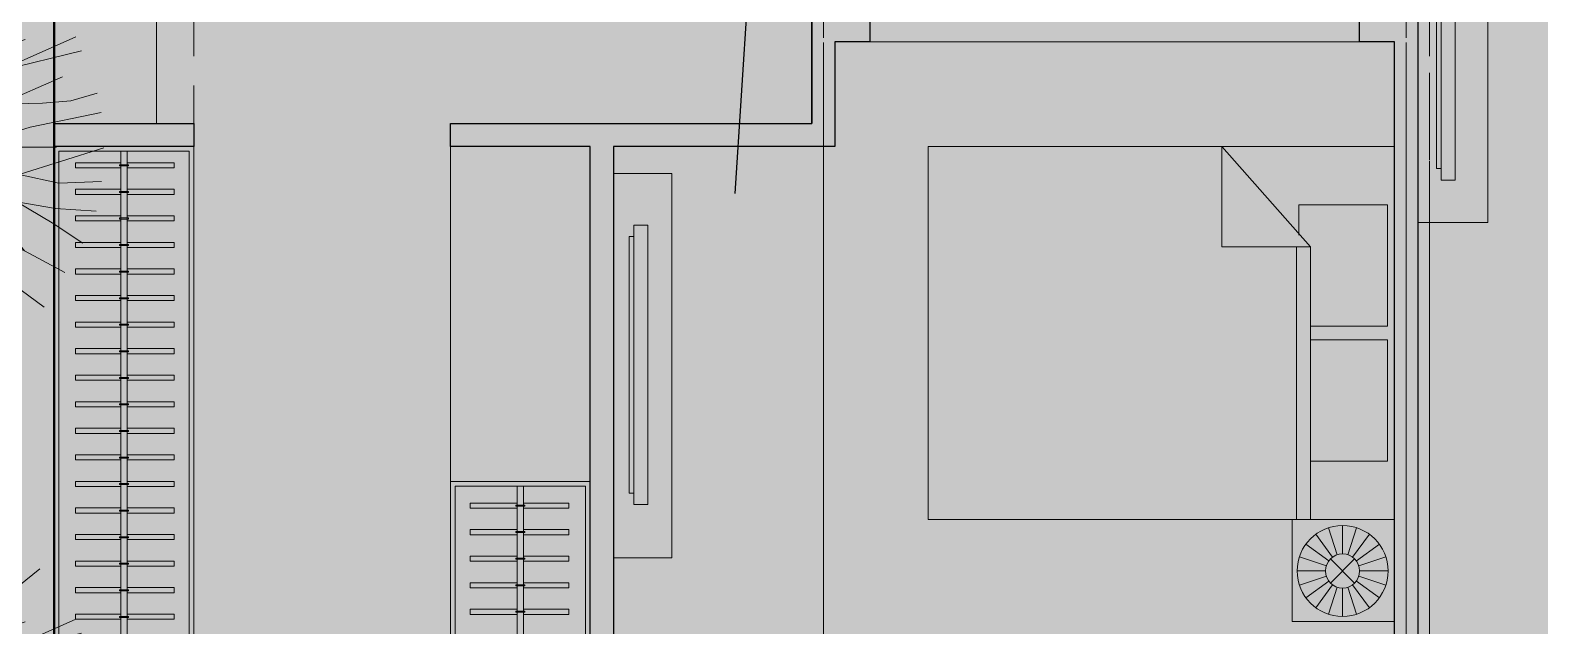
# Model space of a CAD drawing. Header units: millimetres. Extents: x -100356 to 314685, y 446 to 1273965.
# Drawn here: x 45288 to 51764, y 1131181 to 1133739 of the extents above; entities that cross this region are included whole.
import ezdxf
from ezdxf.xclip import XClip

# ---------------------------------------------------------------- set-up
doc = ezdxf.new("R2010")
doc.units = ezdxf.units.MM
doc.header["$XCLIPFRAME"] = 2
for name, pattern in [('CENTER', [2, 1.25, -0.25, 0.25, -0.25]), ('CENTER2', [28.574999999999996, 19.05, -3.174999999999999, 3.174999999999999, -3.174999999999999]), ('Kume - Grid Line', [10.5, 5.999999999999999, -1.25, 2, -1.25])]:
    doc.linetypes.add(name, pattern=pattern)
doc.layers.add('20180221 BF$0$luoi', color=5, linetype='Continuous')
doc.layers.add('20180221 BF$0$TREE', color=99, linetype='Continuous')
for name, color, linetype, lineweight in [('@ color hatch', 7, 'Continuous', 13), ('A-_ANOT----_D', 7, 'Continuous', 5), ('A-_LNSP----_E', 7, 'Continuous', 9), ('A.Axis', 251, 'CENTER2', 13), ('A1 - dp$0$TUONG 2', 2, 'Continuous', 25), ('Hatch-wall', 251, 'Continuous', 5), ('LGI', 250, 'CENTER', 9), ('net thay', 137, 'Continuous', 15), ('VL2 - tb$0$CUA', 5, 'Continuous', 9), ('VL2 - tb$0$FURNITURE', 8, 'Continuous', 5)]:
    doc.layers.add(name, color=color, linetype=linetype, lineweight=lineweight)
doc.layers.add('@area depoint', color=8, linetype='Continuous', lineweight=35, plot=False)

# ---------------------------------------------------------------- blocks, each defined once
blk = doc.blocks.new('VL2 - tb$0$A$C6FE626A3')
for p, q in [((-90, 605.700302251149), (-150, 605.700302251149)), ((-150, -594.299697748851), (-150, 605.700302251149)), ((-90, -594.299697748851), (-90, 605.700302251149)), ((-90, 556.6419258960523), (-70, 556.6419258960523)), ((-70, -544.8904991850723), (-70, 556.6419258960523)), ((-90, -544.8904991850723), (-70, -544.8904991850723)), ((-90, -594.299697748851), (-150, -594.299697748851))]:
    blk.add_line(p, q)
blk = doc.blocks.new('VL2 - tb$0$Bed 1600')
at = {"linetype": 'Continuous'}
for p, q in [((2.000000749999799, -80.00003000000197), (2.000000749999799, 0)), ((2.000000749999799, 0), (65.99999225000056, 0)), ((65.99999225000056, 0), (65.99999225000056, -80.00003000000197)), ((12.00000150000051, -1.200000000002547), (32.79999149999958, -1.200000000002547)), ((12.00000150000051, -14.40000000000146), (12.00000150000051, -1.200000000002547)), ((32.79999149999958, -1.200000000002547), (32.79999149999958, -14.40000000000146)), ((35.20000150000124, -1.200000000002547), (56.00000150000005, -1.200000000002547)), ((35.20000150000124, -14.40000000000146), (35.20000150000124, -1.200000000002547)), ((56.00000150000005, -1.200000000002547), (56.00000150000005, -16.39999999999964)), ((2.000000749999799, -14.40000000000146), (48.80001150000317, -14.40000000000146)), ((65.99999225000056, -29.59999999999854), (48.80001150000317, -14.40000000000146)), ((48.80001150000317, -14.40000000000146), (48.80001150000317, -29.59999999999854)), ((48.80001150000317, -16.80000000000109), (2.000000749999799, -16.80000000000109)), ((56.00000150000005, -16.39999999999964), (50.79937150000114, -16.39999999999964)), ((48.80001150000317, -29.59999999999854), (65.99999225000056, -29.59999999999854)), ((65.99999225000056, -80.00003000000197), (2.000000749999799, -80.00003000000197))]:
    blk.add_line(p, q, dxfattribs=at)
blk = doc.blocks.new('VL2 - tb$0$tab')
for p, q in [((439.0243902440415, 0), (0, 0)), ((0, 0), (0, -439.0243902440415)), ((439.0243902440415, -439.0243902440998), (439.0243902440415, 0)), ((174.3557373892981, -163.2719962538103), (102.6746090609813, -64.61138718365692)), ((194.7534147979459, -152.8788605035515), (157.068415483809, -36.8963585163001)), ((217.3644143863348, -149.2976299885777), (217.3644143863348, -27.34641047636979)), ((239.9754139747238, -152.8788605035515), (277.6604132887442, -36.89635851635831)), ((260.3730913832551, -163.2719962538103), (332.0542197116883, -64.61138718371511)), ((158.1680489442078, -179.4596846988424), (59.50743987411261, -107.7785563705256)), ((276.5607798283454, -179.4596846988424), (375.2213888984406, -107.7785563705256)), ((147.7749131940072, -199.857362107432), (31.79241120675579, -162.1723627934116)), ((165.6248938116477, -170.7288411212503), (269.1039349609054, -274.207882270508)), ((269.1039349609054, -170.7288411212503), (165.6248938116477, -274.207882270508)), ((286.9539155786624, -199.8573621074902), (402.9364175657973, -162.1723627934698)), ((144.1936826789751, -222.4683616958791), (22.24246316682547, -222.4683616958791)), ((147.7749131940072, -245.0793612842681), (31.79241120675579, -282.7643605982885)), ((286.9539155786624, -245.0793612842681), (402.9364175657973, -282.7643605982885)), ((290.5351460935781, -222.4683616958791), (412.4863656058441, -222.4683616958791)), ((158.1680489442078, -265.4770386928576), (59.50743987411261, -337.1581670212327)), ((174.3557373892981, -281.6647271379479), (102.6746090608649, -380.3253362080432)), ((194.7534147978294, -292.0578628882067), (157.068415483809, -408.0403648753999)), ((217.3644143862184, -295.6390934031806), (217.3644143862184, -417.5903129153884)), ((217.3644143863348, -295.6390934031806), (217.3644143863348, -417.5903129153884)), ((239.9754139747238, -292.0578628882067), (277.6604132887442, -408.0403648753999)), ((260.3730913832551, -281.6647271379479), (332.0542197116883, -380.3253362080432)), ((276.5607798283454, -265.4770386929158), (375.2213888984406, -337.1581670212327)), ((0, -439.0243902440415), (439.0243902440415, -439.0243902440998))]:
    blk.add_line(p, q)
for radius in [195.1219512195127, 73.17073170731727]:
    blk.add_circle((217.3644143863348, -222.4683616958791), radius)
blk = doc.blocks.new('*U289')
for points in [[(0, 600.0000000004657), (0, 0), (2875.071099941377, -1.975474224266782e-09), (2875.071099941377, 599.9999999984901)], [(2855.071099941377, 579.9996613704169), (2855.071099941377, 19.99966137041697), (20, 20.00000000046566), (20, 580.0000000004657)]]:
    blk.add_lwpolyline(points, close=True)
at = {"ltscale": 6}
for points in [[(91.12045714489068, 313.1103512093541), (91.12045714489068, 515.2497102723573), (69.05608865639078, 515.2497102723573), (69.05608865639078, 313.1103512093541)], [(205.1204571448907, 313.1103512092712), (205.1204571448907, 515.2497102722743), (183.0560886563908, 515.2497102722743), (183.0560886563908, 313.1103512092712)], [(319.1204571448907, 313.1103512091883), (319.1204571448907, 515.2497102721915), (297.0560886563908, 515.2497102721915), (297.0560886563908, 313.1103512091883)], [(433.1204571448907, 313.1103512091053), (433.1204571448907, 515.2497102721085), (411.0560886563908, 515.2497102721085), (411.0560886563908, 313.1103512091053)], [(547.1204571448907, 313.1103512090223), (547.1204571448907, 515.2497102720256), (525.0560886563908, 515.2497102720256), (525.0560886563908, 313.1103512090223)], [(661.1204571448907, 313.1103512089394), (661.1204571448907, 515.2497102719426), (639.0560886563908, 515.2497102719426), (639.0560886563908, 313.1103512089394)], [(775.1204571448907, 313.1103512088565), (775.1204571448907, 515.2497102718596), (753.0560886563908, 515.2497102718596), (753.0560886563908, 313.1103512088565)], [(889.1204571448907, 313.1103512087735), (889.1204571448907, 515.2497102717767), (867.0560886563908, 515.2497102717767), (867.0560886563908, 313.1103512087735)], [(1003.120457144891, 313.1103512086905), (1003.120457144891, 515.2497102716937), (981.0560886563908, 515.2497102716937), (981.0560886563908, 313.1103512086905)], [(1117.120457144891, 313.1103512086076), (1117.120457144891, 515.2497102716109), (1095.056088656391, 515.2497102716109), (1095.056088656391, 313.1103512086076)], [(1231.120457144891, 313.1103512085247), (1231.120457144891, 515.2497102715279), (1209.056088656391, 515.2497102715279), (1209.056088656391, 313.1103512085247)], [(1345.120457144891, 313.1103512084417), (1345.120457144891, 515.2497102714449), (1323.056088656391, 515.2497102714449), (1323.056088656391, 313.1103512084417)], [(1459.120457144891, 313.1103512083588), (1459.120457144891, 515.249710271362), (1437.056088656391, 515.249710271362), (1437.056088656391, 313.1103512083588)], [(1573.120457144891, 313.1103512082758), (1573.120457144891, 515.249710271279), (1551.056088656391, 515.249710271279), (1551.056088656391, 313.1103512082758)], [(1687.120457144891, 313.1103512081929), (1687.120457144891, 515.2497102711961), (1665.056088656391, 515.2497102711961), (1665.056088656391, 313.1103512081929)], [(1801.120457144891, 313.1103512081099), (1801.120457144891, 515.2497102711131), (1779.056088656391, 515.2497102711131), (1779.056088656391, 313.1103512081099)], [(1915.120457144891, 313.110351208027), (1915.120457144891, 515.2497102710302), (1893.056088656391, 515.2497102710302), (1893.056088656391, 313.110351208027)], [(2029.120457144891, 313.1103512079441), (2029.120457144891, 515.2497102709473), (2007.056088656391, 515.2497102709473), (2007.056088656391, 313.1103512079441)], [(2143.120457144891, 313.1103512078611), (2143.120457144891, 515.2497102708643), (2121.056088656391, 515.2497102708643), (2121.056088656391, 313.1103512078611)], [(2257.120457144891, 313.1103512077781), (2257.120457144891, 515.2497102707814), (2235.056088656391, 515.2497102707814), (2235.056088656391, 313.1103512077781)], [(2371.120457144891, 313.1103512076952), (2371.120457144891, 515.2497102706984), (2349.056088656391, 515.2497102706984), (2349.056088656391, 313.1103512076952)], [(2485.120457144891, 313.1103512076123), (2485.120457144891, 515.2497102706154), (2463.056088656391, 515.2497102706154), (2463.056088656391, 313.1103512076123)], [(2599.120457144891, 313.1103512075293), (2599.120457144891, 515.2497102705325), (2577.056088656391, 515.2497102705325), (2577.056088656391, 313.1103512075293)], [(2713.120457144891, 313.1103512074463), (2713.120457144891, 515.2497102704496), (2691.056088656391, 515.2497102704496), (2691.056088656391, 313.1103512074463)], [(2827.120457144891, 313.1103512073634), (2827.120457144891, 515.2497102703667), (2805.056088656391, 515.2497102703667), (2805.056088656391, 313.1103512073634)], [(69.05608865639078, 286.7103512094473), (69.05608865639078, 92.0852110228152), (91.12045714489068, 92.0852110228152), (91.12045714489068, 286.7103512094473)], [(183.0560886563908, 286.7103512093643), (183.0560886563908, 92.08521102273225), (205.1204571448907, 92.08521102273225), (205.1204571448907, 286.7103512093643)], [(297.0560886563908, 286.7103512092814), (297.0560886563908, 92.0852110226493), (319.1204571448907, 92.0852110226493), (319.1204571448907, 286.7103512092814)], [(411.0560886563908, 286.7103512091984), (411.0560886563908, 92.08521102256637), (433.1204571448907, 92.08521102256637), (433.1204571448907, 286.7103512091984)], [(525.0560886563908, 286.7103512091155), (525.0560886563908, 92.08521102248342), (547.1204571448907, 92.08521102248342), (547.1204571448907, 286.7103512091155)], [(639.0560886563908, 286.7103512090325), (639.0560886563908, 92.08521102240047), (661.1204571448907, 92.08521102240047), (661.1204571448907, 286.7103512090325)], [(753.0560886563908, 286.7103512089496), (753.0560886563908, 92.08521102231752), (775.1204571448907, 92.08521102231752), (775.1204571448907, 286.7103512089496)], [(867.0560886563908, 286.7103512088667), (867.0560886563908, 92.08521102223457), (889.1204571448907, 92.08521102223457), (889.1204571448907, 286.7103512088667)], [(981.0560886563908, 286.7103512087837), (981.0560886563908, 92.08521102215164), (1003.120457144891, 92.08521102215164), (1003.120457144891, 286.7103512087837)], [(1095.056088656391, 286.7103512087007), (1095.056088656391, 92.08521102206869), (1117.120457144891, 92.08521102206869), (1117.120457144891, 286.7103512087007)], [(1209.056088656391, 286.7103512086178), (1209.056088656391, 92.08521102198574), (1231.120457144891, 92.08521102198574), (1231.120457144891, 286.7103512086178)], [(1323.056088656391, 286.7103512085349), (1323.056088656391, 92.0852110219028), (1345.120457144891, 92.0852110219028), (1345.120457144891, 286.7103512085349)], [(1437.056088656391, 286.7103512084519), (1437.056088656391, 92.08521102181984), (1459.120457144891, 92.08521102181984), (1459.120457144891, 286.7103512084519)], [(1551.056088656391, 286.7103512083689), (1551.056088656391, 92.08521102173691), (1573.120457144891, 92.08521102173691), (1573.120457144891, 286.7103512083689)], [(1665.056088656391, 286.710351208286), (1665.056088656391, 92.08521102165396), (1687.120457144891, 92.08521102165396), (1687.120457144891, 286.710351208286)], [(1779.056088656391, 286.7103512082031), (1779.056088656391, 92.08521102157101), (1801.120457144891, 92.08521102157101), (1801.120457144891, 286.7103512082031)], [(1893.056088656391, 286.7103512081201), (1893.056088656391, 92.08521102148806), (1915.120457144891, 92.08521102148806), (1915.120457144891, 286.7103512081201)], [(2007.056088656391, 286.7103512080372), (2007.056088656391, 92.08521102140512), (2029.120457144891, 92.08521102140512), (2029.120457144891, 286.7103512080372)], [(2121.056088656391, 286.7103512079542), (2121.056088656391, 92.08521102132218), (2143.120457144891, 92.08521102132218), (2143.120457144891, 286.7103512079542)], [(2235.056088656391, 286.7103512078713), (2235.056088656391, 92.08521102123923), (2257.120457144891, 92.08521102123923), (2257.120457144891, 286.7103512078713)], [(2349.056088656391, 286.7103512077883), (2349.056088656391, 92.08521102115628), (2371.120457144891, 92.08521102115628), (2371.120457144891, 286.7103512077883)], [(2463.056088656391, 286.7103512077054), (2463.056088656391, 92.08521102107333), (2485.120457144891, 92.08521102107333), (2485.120457144891, 286.7103512077054)], [(2577.056088656391, 286.7103512076225), (2577.056088656391, 92.08521102099039), (2599.120457144891, 92.08521102099039), (2599.120457144891, 286.7103512076225)], [(2691.056088656391, 286.7103512075395), (2691.056088656391, 92.08521102090745), (2713.120457144891, 92.08521102090745), (2713.120457144891, 286.7103512075395)], [(2805.056088656391, 286.7103512074565), (2805.056088656391, 92.0852110208245), (2827.120457144891, 92.0852110208245), (2827.120457144891, 286.7103512074565)]]:
    blk.add_lwpolyline(points, dxfattribs=at)
for points in [[(2855.071099941377, 286.699121293499), (2855.071099941377, 313.0991212934059), (20, 313.0991212953813), (19.99999859370291, 286.6991212952416)], [(82.66130431878264, 319.1750910408446), (78.31132171020727, 319.1750910408446), (78.31132171020727, 280.4417676448938), (82.66130431878264, 280.4417676448938)], [(196.6613043187826, 319.1750910407616), (192.3113217102073, 319.1750910407616), (192.3113217102073, 280.4417676448109), (196.6613043187826, 280.4417676448109)], [(310.6613043187826, 319.1750910406787), (306.3113217102073, 319.1750910406787), (306.3113217102073, 280.441767644728), (310.6613043187826, 280.441767644728)], [(424.6613043187826, 319.1750910405957), (420.3113217102073, 319.1750910405957), (420.3113217102073, 280.441767644645), (424.6613043187826, 280.441767644645)], [(538.6613043187826, 319.1750910405128), (534.3113217102073, 319.1750910405128), (534.3113217102073, 280.441767644562), (538.6613043187826, 280.441767644562)], [(652.6613043187826, 319.1750910404298), (648.3113217102073, 319.1750910404298), (648.3113217102073, 280.4417676444791), (652.6613043187826, 280.4417676444791)], [(766.6613043187826, 319.1750910403469), (762.3113217102073, 319.1750910403469), (762.3113217102073, 280.4417676443962), (766.6613043187826, 280.4417676443962)], [(880.6613043187826, 319.175091040264), (876.3113217102073, 319.175091040264), (876.3113217102073, 280.4417676443132), (880.6613043187826, 280.4417676443132)], [(994.6613043187826, 319.175091040181), (990.3113217102073, 319.175091040181), (990.3113217102073, 280.4417676442303), (994.6613043187826, 280.4417676442303)], [(1108.661304318783, 319.175091040098), (1104.311321710207, 319.175091040098), (1104.311321710207, 280.4417676441473), (1108.661304318783, 280.4417676441473)], [(1222.661304318783, 319.1750910400151), (1218.311321710207, 319.1750910400151), (1218.311321710207, 280.4417676440644), (1222.661304318783, 280.4417676440644)], [(1336.661304318783, 319.1750910399322), (1332.311321710207, 319.1750910399322), (1332.311321710207, 280.4417676439814), (1336.661304318783, 280.4417676439814)], [(1450.661304318783, 319.1750910398492), (1446.311321710207, 319.1750910398492), (1446.311321710207, 280.4417676438985), (1450.661304318783, 280.4417676438985)], [(1564.661304318783, 319.1750910397662), (1560.311321710207, 319.1750910397662), (1560.311321710207, 280.4417676438155), (1564.661304318783, 280.4417676438155)], [(1678.661304318783, 319.1750910396833), (1674.311321710207, 319.1750910396833), (1674.311321710207, 280.4417676437326), (1678.661304318783, 280.4417676437326)], [(1792.661304318783, 319.1750910396004), (1788.311321710207, 319.1750910396004), (1788.311321710207, 280.4417676436497), (1792.661304318783, 280.4417676436497)], [(1906.661304318783, 319.1750910395174), (1902.311321710207, 319.1750910395174), (1902.311321710207, 280.4417676435667), (1906.661304318783, 280.4417676435667)], [(2020.661304318783, 319.1750910394345), (2016.311321710207, 319.1750910394345), (2016.311321710207, 280.4417676434838), (2020.661304318783, 280.4417676434838)], [(2134.661304318783, 319.1750910393515), (2130.311321710207, 319.1750910393515), (2130.311321710207, 280.4417676434008), (2134.661304318783, 280.4417676434008)], [(2248.661304318783, 319.1750910392686), (2244.311321710207, 319.1750910392686), (2244.311321710207, 280.4417676433179), (2248.661304318783, 280.4417676433179)], [(2362.661304318783, 319.1750910391856), (2358.311321710207, 319.1750910391856), (2358.311321710207, 280.4417676432349), (2362.661304318783, 280.4417676432349)], [(2476.661304318783, 319.1750910391027), (2472.311321710207, 319.1750910391027), (2472.311321710207, 280.441767643152), (2476.661304318783, 280.441767643152)], [(2590.661304318783, 319.1750910390198), (2586.311321710207, 319.1750910390198), (2586.311321710207, 280.4417676430691), (2590.661304318783, 280.4417676430691)], [(2704.661304318783, 319.1750910389368), (2700.311321710207, 319.1750910389368), (2700.311321710207, 280.4417676429861), (2704.661304318783, 280.4417676429861)], [(2818.661304318783, 319.1750910388539), (2814.311321710207, 319.1750910388539), (2814.311321710207, 280.4417676429031), (2818.661304318783, 280.4417676429031)]]:
    blk.add_lwpolyline(points, close=True, dxfattribs=at)
blk = doc.blocks.new('*U290')
for points in [[(0, 600.0000000004657), (0, 0), (1437.535550068182, -9.295294512908588e-10), (1437.535550068182, 599.999999999536)], [(1417.535550068182, 579.9996613714628), (1417.535550068182, 19.99966137146291), (20, 20.00000000046566), (20, 580.0000000004657)]]:
    blk.add_lwpolyline(points, close=True)
at = {"ltscale": 6}
for points in [[(91.12045714489068, 313.1103512093541), (91.12045714489068, 515.2497102723573), (69.05608865639078, 515.2497102723573), (69.05608865639078, 313.1103512093541)], [(205.1204571448907, 313.1103512092712), (205.1204571448907, 515.2497102722743), (183.0560886563908, 515.2497102722743), (183.0560886563908, 313.1103512092712)], [(319.1204571448907, 313.1103512091883), (319.1204571448907, 515.2497102721915), (297.0560886563908, 515.2497102721915), (297.0560886563908, 313.1103512091883)], [(433.1204571448907, 313.1103512091053), (433.1204571448907, 515.2497102721085), (411.0560886563908, 515.2497102721085), (411.0560886563908, 313.1103512091053)], [(547.1204571448907, 313.1103512090223), (547.1204571448907, 515.2497102720256), (525.0560886563908, 515.2497102720256), (525.0560886563908, 313.1103512090223)], [(661.1204571448907, 313.1103512089394), (661.1204571448907, 515.2497102719426), (639.0560886563908, 515.2497102719426), (639.0560886563908, 313.1103512089394)], [(775.1204571448907, 313.1103512088565), (775.1204571448907, 515.2497102718596), (753.0560886563908, 515.2497102718596), (753.0560886563908, 313.1103512088565)], [(889.1204571448907, 313.1103512087735), (889.1204571448907, 515.2497102717767), (867.0560886563908, 515.2497102717767), (867.0560886563908, 313.1103512087735)], [(1003.120457144891, 313.1103512086905), (1003.120457144891, 515.2497102716937), (981.0560886563908, 515.2497102716937), (981.0560886563908, 313.1103512086905)], [(1117.120457144891, 313.1103512086076), (1117.120457144891, 515.2497102716109), (1095.056088656391, 515.2497102716109), (1095.056088656391, 313.1103512086076)], [(1231.120457144891, 313.1103512085247), (1231.120457144891, 515.2497102715279), (1209.056088656391, 515.2497102715279), (1209.056088656391, 313.1103512085247)], [(1345.120457144891, 313.1103512084417), (1345.120457144891, 515.2497102714449), (1323.056088656391, 515.2497102714449), (1323.056088656391, 313.1103512084417)], [(69.05608865639078, 286.7103512094473), (69.05608865639078, 92.0852110228152), (91.12045714489068, 92.0852110228152), (91.12045714489068, 286.7103512094473)], [(183.0560886563908, 286.7103512093643), (183.0560886563908, 92.08521102273225), (205.1204571448907, 92.08521102273225), (205.1204571448907, 286.7103512093643)], [(297.0560886563908, 286.7103512092814), (297.0560886563908, 92.0852110226493), (319.1204571448907, 92.0852110226493), (319.1204571448907, 286.7103512092814)], [(411.0560886563908, 286.7103512091984), (411.0560886563908, 92.08521102256637), (433.1204571448907, 92.08521102256637), (433.1204571448907, 286.7103512091984)], [(525.0560886563908, 286.7103512091155), (525.0560886563908, 92.08521102248342), (547.1204571448907, 92.08521102248342), (547.1204571448907, 286.7103512091155)], [(639.0560886563908, 286.7103512090325), (639.0560886563908, 92.08521102240047), (661.1204571448907, 92.08521102240047), (661.1204571448907, 286.7103512090325)], [(753.0560886563908, 286.7103512089496), (753.0560886563908, 92.08521102231752), (775.1204571448907, 92.08521102231752), (775.1204571448907, 286.7103512089496)], [(867.0560886563908, 286.7103512088667), (867.0560886563908, 92.08521102223457), (889.1204571448907, 92.08521102223457), (889.1204571448907, 286.7103512088667)], [(981.0560886563908, 286.7103512087837), (981.0560886563908, 92.08521102215164), (1003.120457144891, 92.08521102215164), (1003.120457144891, 286.7103512087837)], [(1095.056088656391, 286.7103512087007), (1095.056088656391, 92.08521102206869), (1117.120457144891, 92.08521102206869), (1117.120457144891, 286.7103512087007)], [(1209.056088656391, 286.7103512086178), (1209.056088656391, 92.08521102198574), (1231.120457144891, 92.08521102198574), (1231.120457144891, 286.7103512086178)], [(1323.056088656391, 286.7103512085349), (1323.056088656391, 92.0852110219028), (1345.120457144891, 92.0852110219028), (1345.120457144891, 286.7103512085349)]]:
    blk.add_lwpolyline(points, dxfattribs=at)
for points in [[(1417.535550068182, 286.6991212945449), (1417.535550068182, 313.0991212944518), (20, 313.0991212953813), (19.99999859370291, 286.6991212952416)], [(82.66130431878264, 319.1750910408446), (78.31132171020727, 319.1750910408446), (78.31132171020727, 280.4417676448938), (82.66130431878264, 280.4417676448938)], [(196.6613043187826, 319.1750910407616), (192.3113217102073, 319.1750910407616), (192.3113217102073, 280.4417676448109), (196.6613043187826, 280.4417676448109)], [(310.6613043187826, 319.1750910406787), (306.3113217102073, 319.1750910406787), (306.3113217102073, 280.441767644728), (310.6613043187826, 280.441767644728)], [(424.6613043187826, 319.1750910405957), (420.3113217102073, 319.1750910405957), (420.3113217102073, 280.441767644645), (424.6613043187826, 280.441767644645)], [(538.6613043187826, 319.1750910405128), (534.3113217102073, 319.1750910405128), (534.3113217102073, 280.441767644562), (538.6613043187826, 280.441767644562)], [(652.6613043187826, 319.1750910404298), (648.3113217102073, 319.1750910404298), (648.3113217102073, 280.4417676444791), (652.6613043187826, 280.4417676444791)], [(766.6613043187826, 319.1750910403469), (762.3113217102073, 319.1750910403469), (762.3113217102073, 280.4417676443962), (766.6613043187826, 280.4417676443962)], [(880.6613043187826, 319.175091040264), (876.3113217102073, 319.175091040264), (876.3113217102073, 280.4417676443132), (880.6613043187826, 280.4417676443132)], [(994.6613043187826, 319.175091040181), (990.3113217102073, 319.175091040181), (990.3113217102073, 280.4417676442303), (994.6613043187826, 280.4417676442303)], [(1108.661304318783, 319.175091040098), (1104.311321710207, 319.175091040098), (1104.311321710207, 280.4417676441473), (1108.661304318783, 280.4417676441473)], [(1222.661304318783, 319.1750910400151), (1218.311321710207, 319.1750910400151), (1218.311321710207, 280.4417676440644), (1222.661304318783, 280.4417676440644)], [(1336.661304318783, 319.1750910399322), (1332.311321710207, 319.1750910399322), (1332.311321710207, 280.4417676439814), (1336.661304318783, 280.4417676439814)]]:
    blk.add_lwpolyline(points, close=True, dxfattribs=at)
blk = doc.blocks.new('VL2 - tb')
at = {"layer": '@ color hatch', "ltscale": 0.5}
h = blk.add_hatch(color=181, dxfattribs=at)
h.dxf.hatch_style = 1
h.paths.add_polyline_path([(9100.001540497877, 9624.998991703149), (9100.001540497877, 8324.986865752377), (8999.999637712492, 8324.986525425978), (9000.0041954341, 6500.065177052049), (6400.000052928226, 6500.06517671363), (6400.000052968739, 8324.98686574673), (3100.000106230378, 8324.98686574673), (3100.000106230611, 9624.999367163575), (100.0000754365465, 9624.999135101098), (100.000596036145, 1074.999707108364), (499.9484911726904, 1074.999738705403), (499.9483490223065, 174.995190483809), (11349.99997263454, 174.9932980028098), (11349.99997263454, 574.9932980099111), (11800.00016349636, 574.9953756167088), (12250.00016349618, 574.9954839816783), (12249.99750251259, 9624.998991717934)])
h.paths.add_polyline_path([(8800.199474684661, 6900.06517607026), (6600.199736109935, 6900.06517607026), (6600.000134324422, 6600.065176882839), (8799.999872899149, 6600.065176882839)], flags=17)
h.paths.add_polyline_path([(3300.000106230378, 8524.986865752377), (6400.00005316094, 8524.986865827988), (6400.00005316094, 9825.062676458445), (3300.000106230378, 9825.062676382833)])
at = {"layer": 'Hatch-wall', "ltscale": 0.5}
h = blk.add_hatch(color=256, dxfattribs=at)
h.dxf.hatch_style = 1
h.paths.add_polyline_path([(9499.999306179001, 174.9951588867698), (10120.01588626078, 174.9951588867698)], flags=16)
h.paths.add_polyline_path([(9000.064162335068, 6600.067872642248), (8750.200674940366, 6600.065176882839), (8750.200674940366, 6400.053248359647), (8900.066403349629, 6400.060657408438), (8900.099719039921, 5950.071981137269), (9849.99992144329, 5950.066592331976), (9849.999830258312, 3074.994076127477), (9749.999830258428, 3074.994076127477), (9749.999830258428, 2974.994076127477), (9849.999830258312, 2974.994076127477), (9849.999830258312, 2874.99515888677), (9949.999830258312, 2874.99515888677), (9949.999830258312, 2974.994076127477), (10549.99982985784, 2974.994076127477), (10549.99982985784, 3074.994076128176), (9949.999830258312, 3074.994076127477), (9949.999829871347, 5950.065176069562), (10549.99982985784, 5950.065176069562), (10549.99982985784, 6050.063903522154), (8999.999872931163, 6050.067190937989)], flags=16)
h.paths.add_polyline_path([(6400.000052915188, 6050.067190937989), (6400.000053315423, 2974.994076127477), (8849.999830258428, 2974.994076127477), (8849.999830258428, 3074.994076127477), (6500.00005331554, 3074.994076127477), (6499.993228823296, 6400.065566801059), (6650.193758941896, 6400.065562521049), (6650.193758941896, 6600.065562521049), (6599.993218647258, 6600.06479103223), (6600.000053406344, 9824.999032358872), (6400.000053406577, 9824.999032358872), (6400.000052915188, 8524.986865752377), (6400.000052915188, 8324.986865752377)], flags=17)
h.paths.add_polyline_path([(3100.000106230378, 9624.999367163575), (2700.000075436546, 9624.999367163575), (2700.000075436546, 9824.999171773146), (3300.000106230378, 9824.999171773146), (3300.000106230378, 8524.986865752377), (4000.000052915304, 8524.986865752435), (4000.000052915304, 8324.986865752435), (3200.000101085869, 8324.986865752377), (3200.000101085869, 5625.000498386624), (3100.000106230378, 5625.000498386624)], flags=17)
h.paths.add_polyline_path([(100.0007700452115, 1874.993616260879), (100.0005489764153, 1874.993616261054), (100.0005489764153, 1374.993616261054), (100.0007700452115, 1374.993616260879)], flags=16)
edge = h.paths.add_edge_path()
edge.add_line((12249.99982943246, 9624.998991718516), (12249.99982945551, 6050.06517607026))
edge.add_line((12249.99982945551, 6050.06517607026), (11649.99982985784, 6050.06517607026))
edge.add_line((11649.99982985784, 6050.06517607026), (11649.99982985784, 5950.065176069562))
edge.add_line((11649.99982985784, 5950.065176069562), (12249.99982939911, 5950.065176069562))
edge.add_line((12249.99982939911, 5950.065176069562), (12249.99982991628, 3074.994076128176))
edge.add_line((12249.99982991628, 3074.994076128176), (11649.99982985784, 3074.994076128176))
edge.add_line((11649.99982985784, 3074.994076128176), (11649.99982985784, 2974.994076127477))
edge.add_line((11649.99982985784, 2974.994076127477), (12249.99982945598, 2974.994076127477))
edge.add_line((12249.99982945598, 2974.994076127477), (12249.99982945598, 1874.994076127477))
edge.add_line((12249.99982945598, 1874.994076127477), (11070.01588626078, 1874.994076127827))
edge.add_line((11070.01588626078, 1874.994076127827), (11070.01588626078, 1774.994076127128))
edge.add_line((11070.01588626078, 1774.994076127128), (12249.99999267352, 1774.994076126779))
edge.add_line((12249.99999267352, 1774.994076126779), (12250.00016349636, 174.9951588867698))
edge.add_line((12250.00016349636, 174.9951588867698), (10220.01588626078, 174.9951588867698))
edge.add_line((10220.01588626078, 174.9951588867698), (9399.999306179001, 174.9951588867698))
edge.add_line((9399.999306179001, 174.9951588867698), (8649.999306179001, 174.996141804033))
edge.add_line((8649.999306179001, 174.996141804033), (8649.999306179001, 1774.995158870413))
edge.add_line((8649.999306179001, 1774.995158870413), (10320.01588626078, 1774.995158889855))
edge.add_line((10320.01588626078, 1774.995158889855), (10320.01588626078, 1874.995158887119))
edge.add_line((10320.01588626078, 1874.995158887119), (9949.999830258312, 1874.99515888677))
edge.add_line((9949.999830258312, 1874.99515888677), (9949.999830258312, 1974.99515888677))
edge.add_line((9949.999830258312, 1974.99515888677), (9849.999830258312, 1974.99515888677))
edge.add_line((9849.999830258312, 1974.99515888677), (9849.999830258312, 1874.99515888677))
edge.add_line((9849.999830258312, 1874.99515888677), (7349.999972007237, 1874.99515888677))
edge.add_line((7349.999972007237, 1874.99515888677), (7349.999972007237, 1774.99515888677))
edge.add_line((7349.999972007237, 1774.99515888677), (8549.999306179001, 1774.99515888677))
edge.add_line((8549.999306179001, 1774.99515888677), (8549.999306179001, 174.996141804033))
edge.add_line((8549.999306179001, 174.996141804033), (6500.000053315423, 174.996141804033))
edge.add_line((6500.000053315423, 174.996141804033), (6500.000053315423, 1774.99515888677))
edge.add_line((6500.000053315423, 1774.99515888677), (6599.999972007237, 1774.99515888677))
edge.add_line((6599.999972007237, 1774.99515888677), (6599.999972007237, 1874.99515888677))
edge.add_line((6599.999972007237, 1874.99515888677), (6500.000053315423, 1874.99515888677))
edge.add_line((6500.000053315423, 1874.99515888677), (6400.000053315423, 1874.99515888677))
edge.add_line((6400.000053315423, 1874.99515888677), (6400.000053315423, 174.996141804033))
edge.add_line((6400.000053315423, 174.996141804033), (6300.000053315423, 174.996141804033))
edge.add_line((6300.000053315423, 174.996141804033), (6300.000053315423, 24.9995016133762))
edge.add_line((6300.000053315423, 24.9995016133762), (12449.99983046495, 24.99950162059395))
edge.add_line((12449.99983046495, 24.99950162059395), (12449.99982870213, 9824.999199145997))
edge.add_line((12449.99982870213, 9824.999199145997), (11599.99987290602, 9824.998991711414))
edge.add_line((11599.99987290602, 9824.998991711414), (11599.99987290602, 9624.998808688018))
edge.add_line((11599.99987290602, 9624.998808688018), (12249.99964944855, 9624.998991718516))
edge.add_line((8750.200674940366, 6600.065176882839), (8800.199474674126, 6600.066524762544))
edge.add_line((8800.199474674126, 6600.066524762544), (8799.999872906134, 9824.998991711414))
edge.add_line((8799.999872906134, 9824.998991711414), (9499.999872906017, 9824.998991711414))
edge.add_line((9499.999872906017, 9824.998991711414), (9499.999872906017, 9624.999004078447))
edge.add_line((9499.999872906017, 9624.999004078447), (9100.001540497877, 9624.999004078447))
edge.add_line((9100.001540497877, 9624.999004078447), (9100.001540497877, 8324.986525442277))
edge.add_line((9100.001540497877, 8324.986525442277), (9000.004431456793, 8324.986525442277))
edge.add_line((9000.004431456793, 8324.986525442277), (9000.00928074692, 6900.065515734721))
h.paths.add_polyline_path([(4500.000053315423, 174.9961038297624), (4600.000053315482, 174.9961038297624), (4600.000053315423, 174.9934975972283), (4700.000038546626, 174.9930229427991), (4700.000038546626, 24.99737040087348), (-99.99916103651049, 24.99954906338826), (-99.9999511319329, 9824.999361203809), (600.0000754365465, 9824.999354796542), (600.0000754365465, 9624.999354796542), (100.0000754365465, 9624.999354796542), (100.0003307052539, 6324.999359591107), (2200.000479795737, 6324.999367163575), (2200.00047979597, 6124.999334914843), (2100.000479795737, 6124.999334914843), (2100.000479795737, 6224.999334914843), (100.000342738349, 6224.999367163575), (100.0006495681591, 4624.999367163284), (2100.000649568392, 4624.999367163284), (2100.00047979597, 5374.999334914843), (2200.00047979597, 5374.999334914843), (2200.000649568392, 4624.999367163284), (3100.000270858291, 4624.999367163284), (3100.000101085869, 4725.000498386624), (3200.000270858291, 4725.000498386624), (3200.000270858291, 4524.999367163284), (100.0006523800548, 4524.99930156552), (100.0006523800548, 1974.993616260879), (849.9990864486899, 1974.993616260879), (849.9990864486899, 1874.993616260879), (100.0005489765317, 1874.993580966024), (100.0005489762989, 1274.993580966024), (100.0007381864707, 1274.993616260879), (100.0008268705569, 174.9951588867698), (1699.999241048703, 174.9951588867698), (1700.000023749657, 1874.993616260879), (1599.99908644869, 1874.993616260879), (1599.99908644869, 1974.993616260879), (1800.000053315423, 1974.993616260879), (1800.000053315423, 174.9968201786978), (4500.000053315423, 174.9936162608792)])
h = blk.add_hatch(color=256, dxfattribs=at)
h.dxf.hatch_style = 1
h.paths.add_polyline_path([(12449.99982870213, 9824.999199145997), (11599.99987290602, 9824.998991711414), (11599.99987290602, 9624.998808688018), (12249.99982943246, 9624.998991718574), (12249.99982945551, 6050.06517607026), (11649.99982985784, 6050.06517607026), (11649.99982985784, 5950.065176069562), (12249.99982939911, 5950.065176069562), (12249.99982991628, 3074.994076128176), (11649.99982985784, 3074.994076128176), (11649.99982985784, 2974.994076127477), (12249.99982945598, 2974.994076127477), (12249.99982945598, 1874.994076127477), (11070.01588626078, 1874.994076127827), (11070.01588626078, 1774.994076127128), (12249.99999267352, 1774.994076126779), (12250.00016349636, 174.9951588867698), (10220.01588626078, 174.9951588867698), (9399.999306179001, 174.9951588867698), (8649.999306179001, 174.996141804033), (8649.999306179001, 1774.995158870413), (10320.01588626078, 1774.995158889855), (10320.01588626078, 1874.995158887119), (9949.999830258312, 1874.99515888677), (9949.999830258312, 1974.99515888677), (9849.999830258312, 1974.99515888677), (9849.999830258312, 1874.99515888677), (7349.999972007237, 1874.99515888677), (7349.999972007237, 1774.99515888677), (8549.999306179001, 1774.99515888677), (8549.999306179001, 174.996141804033), (6500.000053315423, 174.996141804033), (6500.000053315423, 1774.99515888677), (6599.999972007237, 1774.99515888677), (6599.999972007237, 1874.99515888677), (6500.000053315423, 1874.99515888677), (6400.000053315423, 1874.99515888677), (6400.000053315423, 174.996141804033), (6000.000053315307, 174.996141804033), (6000.000053315307, 24.9995016133762), (12449.99983046495, 24.99950162059395)])
h.paths.add_polyline_path([(10120.01588626078, 174.9951588867698), (9499.999306179001, 174.9951588867698)], flags=16)
at = {"layer": '@area depoint', "color": 250, "ltscale": 10, "const_width": 10}
blk.add_lwpolyline([(9100.001540497877, 9624.998991703149), (9100.001540497877, 8324.986865752377), (8999.999637712492, 8324.986525425978), (9000.0041954341, 6500.065177052049), (6400.000052928226, 6500.06517671363), (6400.000052968739, 8324.98686574673), (3100.000106230378, 8324.98686574673), (3100.000106230611, 9624.999367163575), (100.0000754365465, 9624.999135101098), (100.000596036145, 1074.999707108364), (499.9484911726904, 1074.999707108364), (499.9483490223065, 174.9951588867698), (700.0003996376181, 174.9951588867698), (700.0003996376181, 174.9951588867698), (11349.99997263454, 174.9932980028098), (11349.99997263454, 574.9932980099111), (11800.00016349636, 574.9953756167088), (11800.00016349636, 574.9953756167088), (12250.00016349618, 574.9954839816783), (12249.99750251259, 9624.998991717934)], close=True, dxfattribs=at)
at = {"layer": 'A1 - dp$0$TUONG 2', "ltscale": 0.5}
for points in [[(12249.99982943246, 9624.998991718516), (12249.99982945551, 6050.06517607026), (11649.99982985784, 6050.06517607026), (11649.99982985784, 5950.065176069562), (12249.99982939911, 5950.065176069562), (12249.99982991628, 3074.994076128176)], [(6400.000052915188, 6050.067190937989), (6400.000053315423, 2974.994076127477), (8849.999830258428, 2974.994076127477), (8849.999830258428, 3074.994076127477), (6500.00005331554, 3074.994076127477), (6500.00014450046, 6400.065566907288), (6650.20067461906, 6400.065562627278), (6650.20067461906, 6600.065562627278), (6600.000134324422, 6600.064791138459), (6600.000053406344, 9824.999032358872), (6400.000053406577, 9824.999032358872), (6400.000052915188, 8524.986865752377), (6400.000052915188, 8524.986865752377), (6400.000052915188, 8324.986865752377), (6400.000052915188, 8324.986865752377), (6400.000052915188, 6050.067190937989)], [(9000.004487002501, 6600.066694590671), (8800.199474684661, 6600.066354934359), (8799.999872906134, 9824.998991711414), (9499.999872906017, 9824.998991711414), (9499.999872906017, 9624.999004078447), (9100.001540497877, 9624.999004078447), (9100.001540497877, 8324.986525442277), (9000.004431456793, 8324.986525442277), (9000.00928074692, 6050.067190937989)], [(9000.023956744757, 6600.066524762544), (8750.200674940366, 6600.066524762544), (8750.200674940366, 6400.066524762544), (8900.06640389777, 6400.053253735416), (8900.099719588063, 5950.064577464247), (9849.99992144329, 5950.066592331976), (9849.999830258312, 3074.994076127477), (9749.999830258428, 3074.994076127477), (9749.999830258428, 2974.994076127477), (9849.999830258312, 2974.994076127477), (9849.999830258312, 2874.99515888677), (9949.999830258312, 2874.99515888677), (9949.999830258312, 2974.994076127477), (10549.99982985784, 2974.994076127477), (10549.99982985784, 3074.994076128176), (9949.999830258312, 3074.994076127477), (9949.999829871347, 5950.065176069562), (10549.99982985784, 5950.065176069562), (10549.99982985784, 6050.063903522154), (8999.999872931163, 6050.067190937989), (9000.023956744757, 6600.066524762544)], [(9949.999829857843, 6050.06517607026), (9949.999829857843, 6050.067190937989), (8999.999872931163, 6050.067190937989)]]:
    blk.add_lwpolyline(points, dxfattribs=at)
at = {"layer": 'VL2 - tb$0$CUA'}
blk.add_lwpolyline([(8750.200674940366, 6400.066524762544), (6650.20067461906, 6400.066524762544)], dxfattribs=at)
at = {"layer": 'VL2 - tb$0$FURNITURE'}
for points in [[(6100.00005299144, 8324.986865716928), (6100.000053061871, 5625.000498356821), (6400.00005303917, 5625.000498416426), (6400.000052968739, 8324.98686574673)], [(11810.97585441172, 7037.532490144018), (12249.99867228454, 7037.532490144018), (12249.99867228454, 6050.06517607026), (11810.97585441172, 6050.06517607026)], [(10549.99982985784, 5950.065175971715), (9949.99983006483, 5950.065175971715), (9949.99983006483, 4512.52962609852), (10549.99982985784, 4512.52962609852)], [(9599.99983065878, 5834.877381874423), (9849.99983065878, 5834.877381844621), (9849.999830628978, 4184.954779816966), (9599.999830628978, 4184.954779787164)]]:
    blk.add_lwpolyline(points, close=True, dxfattribs=at)
at = {"layer": 'VL2 - tb$0$FURNITURE', "xscale": -1}
for name, p, rotation in [('VL2 - tb$0$A$C6FE626A3', (6390.000053013442, 6412.209640239656), 180), ('*U289', (12249.99982965714, 5950.065176069562), 90), ('*U290', (9949.999829871347, 3074.994076030329), 270)]:
    blk.add_blockref(name, p, dxfattribs=dict(at, rotation=rotation))
at = {"layer": 'VL2 - tb$0$FURNITURE', "xscale": 24.99999062500365, "yscale": 24.99999062500365, "zscale": 24.99999062500365, "rotation": 90}
blk.add_blockref('VL2 - tb$0$Bed 1600', (6499.999638518319, 4300.067404831643), dxfattribs=at)
at = {"layer": 'VL2 - tb$0$FURNITURE'}
blk.add_blockref('VL2 - tb$0$A$C6FE626A3', (9852.933744125767, 5007.971808923583), dxfattribs=at)
at = {"layer": 'VL2 - tb$0$FURNITURE', "rotation": 90}
blk.add_blockref('VL2 - tb$0$tab', (6499.998844517046, 3911.043014587602), dxfattribs=at)
blk = doc.blocks.new('grid tower')
at = {"layer": 'A.Axis', "linetype": 'Kume - Grid Line', "lineweight": 9, "ltscale": 100}
for p, q in [((23349.7983446666, 38386.77397704025), (23349.79834466649, -18372.69118757348)), ((28649.7983446666, 38386.77397704025), (28649.79834466649, -18372.69118757348)), ((23449.79834466637, -18372.69118757348), (23449.79834466637, 9799.935041541816)), ((25949.79834466637, -18372.69118757348), (25949.79834466637, 9799.935041541816))]:
    blk.add_line(p, q, dxfattribs=at)
blk = doc.blocks.new('20180221 BF$0$hientrang')
at = {"layer": '20180221 BF$0$luoi', "color": 7, "linetype": 'Continuous'}
blk.add_line((-70495.80399318057, 84900.33499998105, -1.740749164586629e-06), (-67995.80600656138, 84897.16216209455, -1.665439832550743e-06), dxfattribs=at)
blk = doc.blocks.new('X-GRID')
at = {"layer": 'LGI', "ltscale": 1500}
for p, q in [((-19049.99999999977, 49486.83894699792), (-19049.99999999988, -7272.626217615814)), ((-13749.99999999977, 49486.83894699792), (-13749.99999999988, -7272.626217615829)), ((-18950, -7272.626217615822), (-18950, 20900.00001149947)), ((-16450, -7272.626217615829), (-16450, 20900.00001149945))]:
    blk.add_line(p, q, dxfattribs=at)
blk = doc.blocks.new('f23 grid column')
at = {"rotation": 180}
blk.add_blockref('X-GRID', (-36705.0097984586, 11038.47167832364, -2.200699189112951e-06), dxfattribs=at)
blk = doc.blocks.new('110_植栽_中_高木 - 落葉1_φ4000_H5500-1445069-IDEA-4th Storey - Detail')
at = {"color": 139}
for p, q in [((-305.9823082759976, 1976.467862185324), (-180.7300701140193, 1367.584047282347)), ((224.3444087506505, 1271.989784197533), (-5.024473547935486, 2000.006284463801)), ((298.361235499382, 1613.364448597305), (285.0053920748178, 1979.601553272223)), ((-472.3833775519161, 1941.199493805179), (-408.4149558542995, 1714.849030846497)), ((518.1939491034718, 1585.750262425165), (540.9555240870686, 1934.037540279562)), ((640.9155051709386, 1556.773319429369), (813.1387722492218, 1820.02837959968)), ((-667.1264414931647, 1110.7801860295), (-958.0581679343013, 1759.767871280201)), ((-670.4398627280025, 1128.675911665079), (-837.7422901390819, 1807.726393850171)), ((-408.4149558542995, 1714.849030846497), (-388.7322772740154, 1473.737182348501)), ((-378.8910514115123, 1109.608196430025), (-614.5516459941864, 1644.93996847677)), ((-9.841452479362488, 1257.227945313207), (-9.841452479246072, 1591.832800116739)), ((224.3444087506505, 1271.989784197533), (298.361235499382, 1613.364448597305)), ((458.851465582964, 1251.692142394953), (518.1939491034718, 1585.750262425165)), ((458.851465582964, 1251.692142394953), (640.9155051709386, 1556.773319429485)), ((879.2419983148575, 1317.288074884564), (1065.41289567959, 1665.346866565058)), ((-1146.513700246694, 1148.973553468008), (-1389.116375565529, 1451.320603289409)), ((-388.7322772740154, 1473.737182348501), (-378.8910514115123, 1109.608196430025)), ((1363.799518465996, 1486.910044963588), (1020.801876902697, 1023.786250739591)), ((-933.7781118154526, 1323.716515256441), (-819.2167762516765, 977.9643459039507)), ((-180.7300701140193, 1367.584047282347), (29.52367794525344, 691.3524679344846)), ((348.0515382289886, 889.6186253511114), (879.2419983148575, 1317.288074884564)), ((879.2419983148575, 1317.288074884564), (624.9232863188954, 696.2730808960041)), ((29.52367794525344, 691.3524679344846), (-9.841452479362488, 1257.227945313207)), ((242.3422285318375, 956.4526446290547), (224.3444087506505, 1271.989784197533)), ((242.3422285318375, 956.4526446289383), (458.851465582964, 1251.692142394953)), ((1602.036249280092, 1226.910912772873), (1073.576743006823, 790.08796256606)), ((-1482.348481655121, 672.2847526994301), (-1684.951815665932, 1077.4914209001)), ((-1182.188370943069, 861.7301651008893), (-1639.809683084371, 1058.556496944861)), ((-989.0527254343033, 932.4647697778419), (-1146.513700246694, 1148.973553468008)), ((-546.19302546978, 457.6210855334066), (-670.4398627280025, 1128.675911665079)), ((-378.8910514115123, 1109.608196430025), (0, 0)), ((-1182.188370942953, 861.7301651008893), (-1319.17535233486, 1007.617680509924)), ((-743.019583940506, 713.4952262614388), (-989.0527254343033, 932.4647697778419)), ((-819.2167762516765, 977.9643459039507), (-743.019583940506, 713.4952262614388)), ((29.52367794525344, 691.3524679344846), (242.3422285318375, 956.4526446290547)), ((1020.801876902697, 1023.786250739591), (624.9232863188954, 696.2730808960041)), ((-743.019583940506, 713.4952262614388), (-1182.188370943069, 861.7301651008893)), ((9.841127851861529, 496.9865918717114), (348.0515382289886, 889.6186253511114)), ((1073.576743006823, 790.08796256606), (383.8109844924184, 396.1129701685859)), ((1796.167954056873, 879.676681542187), (1056.991548180697, 580.0629274089588)), ((-1850.213004051009, 759.4486308300402), (-1577.798580765724, 577.8388139770832)), ((-1398.697381257894, 529.5860701234778), (-1482.348481655121, 672.2847526994301)), ((-546.1930254929466, 457.6210855635582), (-743.019583940506, 713.4952262614388)), ((-9.841452479246072, 302.620417208178), (29.52367794525344, 691.3524679344846)), ((624.9232863188954, 696.2730808960041), (383.8109844924184, 396.1129701685859)), ((1374.093636631966, 607.0859509406146), (1887.311337692081, 661.8959871827392)), ((-1570.001263380051, 577.5912872886984), (-1397.904682866763, 528.9194824814331)), ((-1182.188370943069, 347.5215771641815), (-1398.697381257894, 529.5860701234778)), ((383.8109844924184, 396.1129701685859), (1064.092299819109, 582.4828861327842)), ((1064.092299819109, 582.4828861327842), (1374.093636631966, 607.0859509406146)), ((1854.660355448723, 598.603855076246), (1187.997541427729, 159.1331399901537)), ((-295.2394976615906, 132.8579099982744), (-546.19302546978, 457.6210855334066)), ((383.8109844924184, 396.1129701685859), (0, 0)), ((-1974.46955415071, 318.6226027156226), (-1450.808549284935, 187.0893754049903)), ((-1522.053621053696, 376.0710152747342), (-1182.188370943069, 347.5215771641815)), ((-644.6061913967133, 125.4765372104011), (-1182.188370943069, 347.5215771641815)), ((0, 0), (-9.841452479246072, 302.620417208178)), ((-1453.446340680006, 120.6552069316385), (-1277.585276153754, 143.8270499592181)), ((-1450.808549284935, 187.0893754049903), (-1104.362081289291, 100.5647440605098)), ((-295.2394976615906, 132.8579099982744), (-644.6061913967133, 125.4765372104011)), ((0, 0), (-295.2394976615906, 132.8579099982744)), ((772.5430352689, 63.96819517272525), (1205.561055898783, 162.3813610948855)), ((1205.561055898783, 162.3813610948855), (1515.562392592663, 167.3019740562886)), ((1515.562392592779, 167.3019740562886), (1938.739187479019, 182.0640396137023)), ((-1999.744347467902, 32.75557967426721), (-1462.213817477226, 119.0018555892166)), ((-644.6061913967133, 125.4765372104011), (-1244.926412820816, -51.66711611463688)), ((-1104.362081289291, 100.5647440605098), (-944.7665956824785, 36.90462391963229)), ((-423.1765680311946, -351.8274535147939), (0, 0)), ((0, 0), (-4.920839548110962, -526.510573686217)), ((0, 0), (772.5430352689, 63.96819517272525)), ((305.080270409584, -250.9537544391351), (0, 0)), ((1537.764085888863, 78.406571983709), (772.5430352689, 63.96819517272525)), ((772.5430352689, 63.96819517272525), (1241.235726595041, -49.82199959037825)), ((-1975.019242827431, -315.1973567311652), (-1570.586985945702, -88.12879469129257)), ((-1244.926412820816, -51.66711611463688), (-1563.964513659477, -80.1367654025089)), ((1534.199429512024, -56.9710327667417), (1241.235726595041, -49.82199959037825)), ((1241.235726595041, -49.82199959037825), (1511.872159600258, -167.9178440313553)), ((1984.387460947153, -87.80578596307896), (1545.460080504417, -57.6451576492982)), ((305.080270409584, -250.9537544391351), (268.1756732463837, -431.7880941579351)), ((743.0189040900441, -452.7006992447423), (305.080270409584, -250.9537544391351)), ((1511.872159600258, -167.9178440313553), (1971.205064989743, -338.2321318099275)), ((-846.3533629179001, -415.7958753603743), (-423.1765680311946, -351.8274535147939)), ((-806.9880057573318, -637.2254986847984), (-423.176568031311, -351.8274535147939)), ((-423.176568031311, -351.8274535147939), (-610.1616739033489, -834.0518305287696)), ((1922.717954516411, -449.3434485273901), (302.8051798002562, -262.1018102309899)), ((-1938.146543976152, -493.5973635487026), (-1559.848588943365, -440.3991668408271)), ((-1559.848588943365, -440.3991668408271), (-1235.085186838987, -474.8436842444353)), ((-1422.670295715332, -653.0823938259855), (-1040.719432005193, -445.3198036698159)), ((-1235.085186838987, -474.8436842444353), (-846.3533629179001, -415.7958753603743)), ((268.1756732463837, -431.7880941579351), (248.4932214021683, -869.7267278456129)), ((268.1756732463837, -431.7880941579351), (508.0575951337814, -651.3723742855946)), ((1389.152416825411, -631.5983466317412), (743.0189040900441, -452.7006992447423)), ((934.9246230125427, -541.2726392436307), (743.0189040900441, -452.7006992447423)), ((-1092.386277675512, -755.3211164530367), (-806.9880057573318, -637.2254986847984)), ((-4.920839548110962, -526.510573686217), (-216.5094636677532, -959.5285944119096)), ((-4.920839548110962, -526.510573686217), (44.28597009193618, -719.6464458090486)), ((1284.291316747665, -816.8294584905962), (934.9246230125427, -541.2726392436307)), ((1865.403635564842, -721.3318651296431), (1389.152416825411, -631.5983466317412)), ((-1682.86504650116, -957.0682879311498), (-1092.386277675629, -755.3211164530367)), ((-1244.24843454361, -894.5838928524172), (-1076.959154009819, -745.2117366172606)), ((44.28597009193618, -719.6464458090486), (39.36535716068465, -1125.600868573412)), ((364.6553201675415, -1191.166653582011), (258.3344473132165, -650.7574112483999)), ((931.2343899012776, -773.1584517749725), (508.0575951338978, -651.3723742855946)), ((508.0575951337814, -651.3723742855946), (685.201475143549, -1069.62832945399)), ((1097.032387258369, -1672.294927498093), (761.7112517039059, -724.371376727242)), ((1191.094798445702, -1134.804010587977), (931.2343899012776, -773.1584517749725)), ((-1566.533454947756, -1243.391860098112), (-1244.24843454361, -894.5838928525336)), ((-610.1616739033489, -834.0518305287696), (-905.4011716875248, -1094.846810894087)), ((-702.7137614487438, -1094.501361556584), (-607.6612464188365, -832.3146102534374)), ((248.4932214021683, -869.7267278456129), (164.8418943883153, -1100.99757709296)), ((1639.81895647163, -1145.008372557117), (1284.291316747782, -816.8294584905962)), ((-216.5094636677532, -959.5285944119096), (-457.6210854053497, -1296.593755696551)), ((-206.9887529610423, -1384.996144447359), (-216.5094636677532, -959.5285944119096)), ((-905.4011716964887, -1094.846810902003), (-1342.336628835881, -1482.626978749176)), ((-867.0234279631404, -1310.048825937207), (-702.7137614487438, -1094.501361556584)), ((164.8418943883153, -1100.99757709296), (51.66688954841811, -1342.1098789362)), ((174.7493087053299, -1572.893835027469), (164.8418943883153, -1100.99757709296)), ((1277.647537231445, -1483.431977648404), (902.3350493051112, -1121.902565224096)), ((1437.54405864724, -1390.509785178583), (1191.094798445702, -1134.804010587977)), ((364.6553201675415, -1191.166653582011), (364.6553201676579, -1966.613957091235)), ((551.640426158905, -1405.215130791184), (364.6553201675415, -1191.166653582011)), ((-1023.995621692622, -1717.988169337506), (-863.7940207718639, -1307.639067488839)), ((-682.3965194456978, -1879.996109963395), (-457.6210854053497, -1296.593755696551)), ((-457.6210854053497, -1296.593755696551), (-644.6061913967133, -1458.975343464059)), ((-321.1341239243047, -1974.06262759841), (-206.9887529610423, -1384.996144447359)), ((51.66688954853453, -1342.109878936084), (-169.7627338171005, -1794.81046484469)), ((658.8646988865221, -1888.371703820652), (551.640426158905, -1405.215130791184)), ((854.572331060539, -1808.246806775918), (551.640426158905, -1405.215130791184)), ((-644.6061913967133, -1458.975343464059), (-865.7228582014795, -1802.934917299193)), ((76.22358119627461, -1998.559568514), (174.7493087053299, -1572.893835027469))]:
    blk.add_line(p, q, dxfattribs=at)
blk = doc.blocks.new('*U715')
at = {"layer": 'A-_LNSP----_E', "xscale": 0.5, "yscale": 0.5, "zscale": 0.5}
blk.add_blockref('110_植栽_中_高木 - 落葉1_φ4000_H5500-1445069-IDEA-4th Storey - Detail', (3.839221630245447, -0.361678987450432), dxfattribs=at)
blk = doc.blocks.new('*U716')
at = {"layer": 'net thay', "color": 0, "linetype": 'ByBlock', "lineweight": -2}
for p in [(2500, 0), (5000, 0)]:
    blk.add_blockref('*U715', p, dxfattribs=at)

msp = doc.modelspace()

# ---------------------------------------------------------------- block references
ref = msp.add_blockref('f23 grid column', (68945.89602367945, 1125875.158990988, 7.134858421879019e-05))
XClip(ref).set_block_clipping_path([(-38143.79902760382, 12874.27285852516), (-38143.79902760382, -960.9112009968958), (-27130.55995442334, -960.9112009968958), (-27130.55995442334, -10223.773987729626), (-20127.12100607605, -10223.773987729626), (-20127.12100607605, -3944.1828265035874), (-7256.268717605446, -3944.1828265035874), (-7256.268717605446, -19155.955160359445), (-20848.146295000624, -19155.955160359445), (-20848.146295000624, -33200.241086101625), (15642.269558181288, -33200.241086101625), (15642.269558181288, 13456.01903894404), (-37345.1452426936, 13456.019038943923)])
at = {"layer": '20180221 BF$0$TREE'}
ref = msp.add_blockref('20180221 BF$0$hientrang', (137502.2644687213, 1198021.541078232, 6.882799250584857e-05), dxfattribs=dict(at, rotation=86.37342821610302))
XClip(ref).set_block_clipping_path([(-133148.1755428242, 112075.9558377523), (-124131.7889780848, -30182.587738563365), (-23551.898604514776, -23807.805954292417), (-32568.285169254174, 118450.73762202327)])
at = {"layer": 'A-_ANOT----_D', "rotation": 180}
msp.add_blockref('grid tower', (74640.67544946993, 1125813.47191224, 6.914788502967984e-05), dxfattribs=at)
at = {"layer": 'A1 - dp$0$TUONG 2', "xscale": -1}
msp.add_blockref('VL2 - tb', (57640.75153092614, 1127288.472737735, 6.914788502967984e-05), dxfattribs=at)
at = {"layer": 'net thay', "ltscale": 0.5, "rotation": 270}
msp.add_blockref('*U716', (44604.93579409533, 1135735.298864249, 0.0001385466552296584), dxfattribs=at)

doc.saveas('drawing.dxf')
